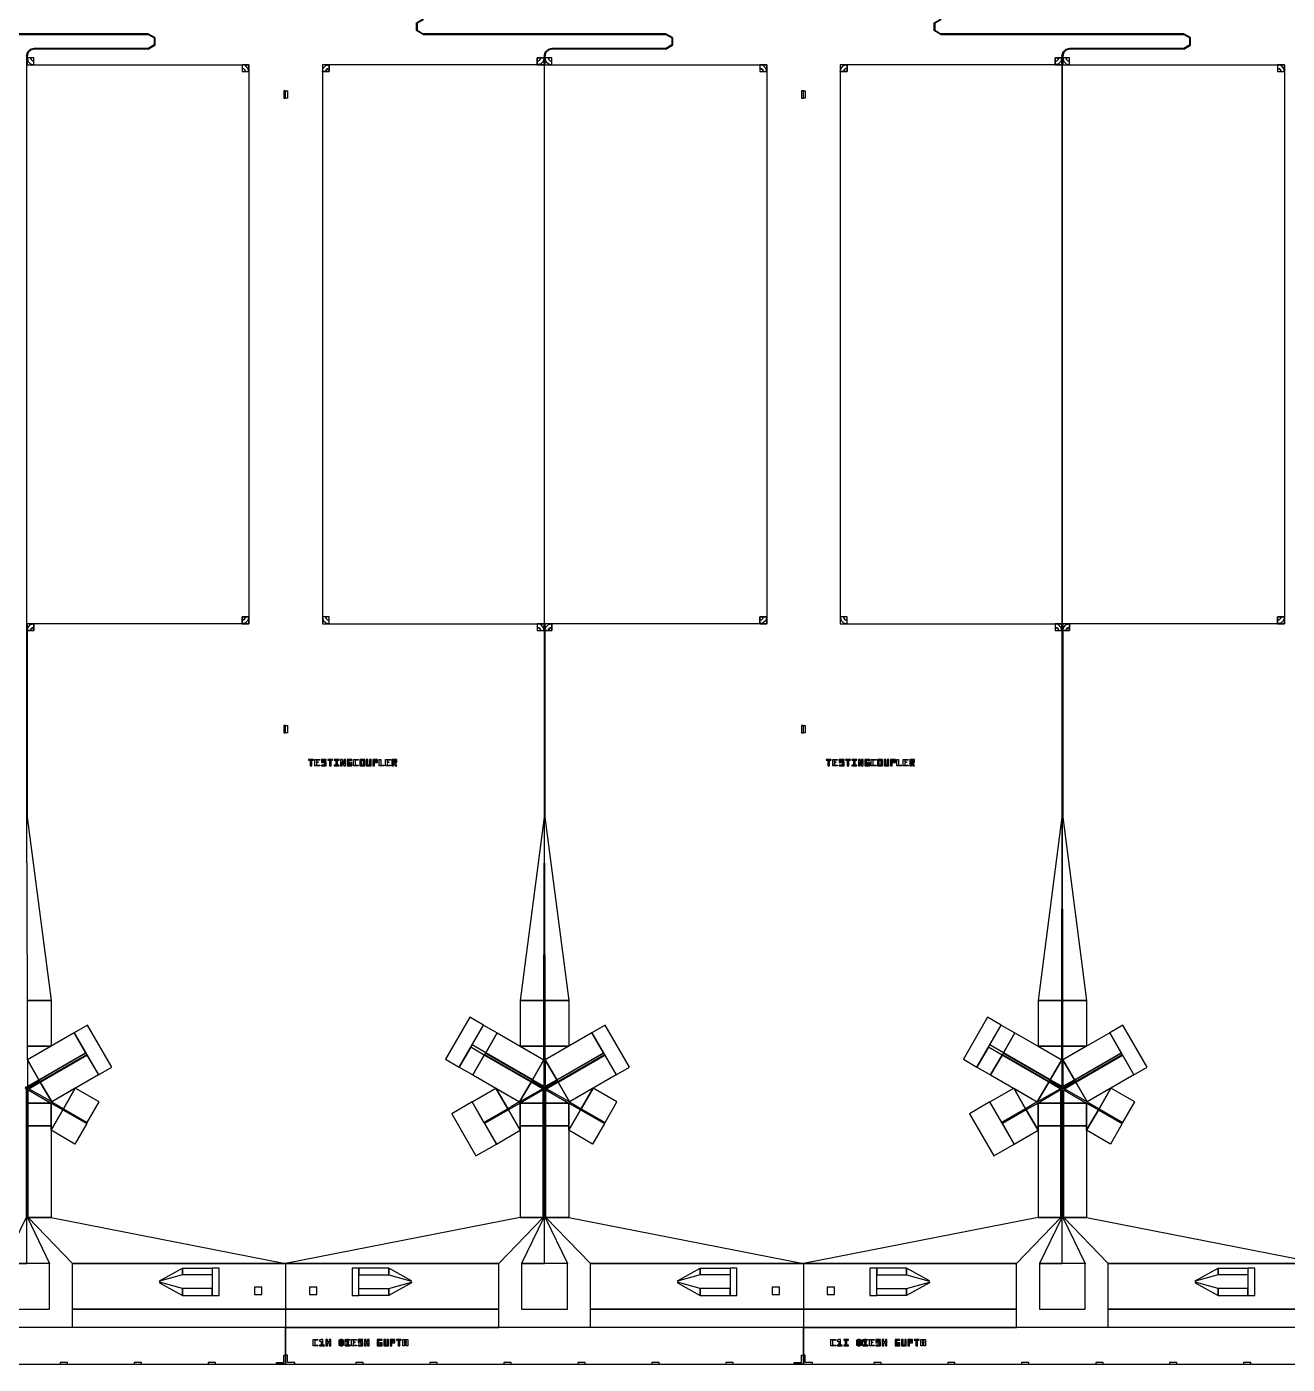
# Model space of a CAD drawing. Extents: x -50899 to 50899, y -48295 to 50898.
# Drawn here: x 0 to 13754, y -24250 to -9654 of the extents above; entities that cross this region are included whole.
import ezdxf

# ---------------------------------------------------------------- set-up
doc = ezdxf.new("R2010")
doc.units = 0

# ---------------------------------------------------------------- blocks, each defined once
blk = doc.blocks.new('C1G')
for points in [[(4050, 14417), (1400, 14417), (1400, 14420), (4050, 14420), (4050, 14417)], [(4050, 14414), (1400, 14414), (1400, 14411), (4050, 14411), (4050, 14414)], [(4050, 14251), (4123, 14293), (4123, 14378), (4050, 14420), (4050, 14417), (4121, 14376), (4121, 14295), (4050, 14254), (4050, 14251)], [(4050, 14257), (4118, 14296), (4118, 14375), (4050, 14414), (4050, 14411), (4115, 14373), (4115, 14298), (4050, 14260), (4050, 14257)], [(2721, 14176), (2732, 14218), (2763, 14249), (2805, 14260), (2805, 14257), (2764, 14246), (2734, 14216), (2724, 14176), (2721, 14176)], [(2726, 14176), (2737, 14215), (2766, 14244), (2805, 14254), (2805, 14251), (2767, 14241), (2740, 14213), (2730, 14176), (2726, 14176)], [(2726, 14081), (2726, 14176), (2730, 14176), (2730, 14081), (2726, 14081)], [(2805, 14257), (4050, 14257), (4050, 14260), (2805, 14260), (2805, 14257)], [(2805, 14254), (4050, 14254), (4050, 14251), (2805, 14251), (2805, 14254)], [(2726, 7981), (2726, 14081), (5149, 14081), (5149, 7981), (2726, 7981)], [(2804, 14081), (2804, 14156), (2730, 14156), (2730, 14081), (2804, 14081)], [(2730, 14156), (2740, 14118), (2767, 14091), (2804, 14081), (2804, 14118), (2786, 14123), (2772, 14137), (2767, 14156), (2730, 14156)], [(2767, 14156), (2772, 14137), (2786, 14123), (2804, 14118), (2804, 14156), (2804, 14156), (2804, 14156), (2804, 14156), (2767, 14156)], [(5074, 14081), (5074, 14006), (5149, 14006), (5149, 14081), (5074, 14081)], [(5149, 14006), (5139, 14043), (5112, 14071), (5074, 14081), (5074, 14043), (5093, 14038), (5106, 14024), (5112, 14006), (5149, 14006)], [(5112, 14006), (5106, 14024), (5093, 14038), (5074, 14043), (5074, 14006), (5074, 14006), (5074, 14006), (5074, 14006), (5112, 14006)], [(5550, 13717), (5550, 13797), (5530, 13797), (5530, 13717), (5550, 13717)], [(5149, 7981), (5149, 8056), (5074, 8056), (5074, 7981), (5149, 7981)], [(5149, 8056), (5139, 8018), (5112, 7991), (5074, 7981), (5074, 8018), (5093, 8023), (5106, 8037), (5112, 8056), (5149, 8056)], [(5112, 8056), (5106, 8037), (5093, 8023), (5074, 8018), (5074, 8056), (5074, 8056), (5074, 8056), (5074, 8056), (5112, 8056)], [(2726, 5871), (2726, 7981), (2730, 7981), (2730, 5871), (2726, 5871)], [(2730, 7981), (2730, 7906), (2804, 7906), (2804, 7981), (2730, 7981)], [(2730, 7906), (2740, 7943), (2767, 7971), (2804, 7981), (2804, 7943), (2786, 7938), (2772, 7924), (2767, 7906), (2730, 7906)], [(2767, 7906), (2772, 7924), (2786, 7938), (2804, 7943), (2804, 7906), (2804, 7906), (2804, 7906), (2804, 7906), (2767, 7906)], [(5550, 6789), (5550, 6869), (5530, 6869), (5530, 6789), (5550, 6789)], [(5818, 6430), (5835, 6430), (5835, 6491), (5852, 6491), (5852, 6500), (5800, 6500), (5800, 6491), (5818, 6491), (5818, 6430), (5818, 6430)], [(5870, 6430), (5870, 6500), (5922, 6500), (5922, 6491), (5888, 6491), (5888, 6474), (5905, 6474), (5905, 6465), (5888, 6465), (5888, 6439), (5922, 6439), (5922, 6430), (5870, 6430), (5870, 6430)], [(5940, 6430), (5992, 6430), (5992, 6474), (5958, 6474), (5958, 6491), (5992, 6491), (5992, 6500), (5940, 6500), (5940, 6465), (5975, 6465), (5975, 6439), (5940, 6439), (5940, 6430), (5940, 6430)], [(6028, 6430), (6045, 6430), (6045, 6491), (6062, 6491), (6062, 6500), (6010, 6500), (6010, 6491), (6028, 6491), (6028, 6430), (6028, 6430)], [(6080, 6430), (6132, 6430), (6132, 6439), (6115, 6439), (6115, 6491), (6132, 6491), (6132, 6500), (6080, 6500), (6080, 6491), (6098, 6491), (6098, 6439), (6080, 6439), (6080, 6430), (6080, 6430)], [(6150, 6430), (6168, 6430), (6168, 6474), (6185, 6430), (6202, 6430), (6202, 6500), (6185, 6500), (6185, 6448), (6168, 6500), (6150, 6500), (6150, 6430), (6150, 6430)], [(6220, 6430), (6272, 6430), (6272, 6465), (6246, 6465), (6246, 6456), (6255, 6456), (6255, 6439), (6238, 6439), (6238, 6491), (6272, 6491), (6272, 6500), (6220, 6500), (6220, 6430), (6220, 6430)], [(6290, 6430), (6290, 6500), (6342, 6500), (6342, 6491), (6308, 6491), (6308, 6439), (6342, 6439), (6342, 6430), (6290, 6430), (6290, 6430)], [(6360, 6430), (6378, 6430), (6378, 6500), (6360, 6500), (6360, 6430)], [(6378, 6430), (6412, 6430), (6412, 6500), (6378, 6500), (6378, 6491), (6395, 6491), (6395, 6439), (6378, 6439), (6378, 6430)], [(6430, 6430), (6482, 6430), (6482, 6500), (6465, 6500), (6465, 6439), (6448, 6439), (6448, 6500), (6430, 6500), (6430, 6430), (6430, 6430)], [(6500, 6430), (6518, 6430), (6518, 6500), (6500, 6500), (6500, 6430)], [(6518, 6465), (6552, 6465), (6552, 6500), (6518, 6500), (6518, 6491), (6535, 6491), (6535, 6474), (6518, 6474), (6518, 6465)], [(6570, 6430), (6570, 6500), (6588, 6500), (6588, 6439), (6622, 6439), (6622, 6430), (6570, 6430), (6570, 6430)], [(6640, 6430), (6640, 6500), (6692, 6500), (6692, 6491), (6658, 6491), (6658, 6474), (6675, 6474), (6675, 6465), (6658, 6465), (6658, 6439), (6692, 6439), (6692, 6430), (6640, 6430), (6640, 6430)], [(6710, 6430), (6728, 6430), (6728, 6500), (6710, 6500), (6710, 6430)], [(6728, 6465), (6745, 6430), (6762, 6430), (6745, 6465), (6762, 6465), (6762, 6500), (6728, 6500), (6728, 6491), (6745, 6491), (6745, 6474), (6728, 6474), (6728, 6465)], [(2732, 3871), (2726, 5871), (2730, 5871), (2990, 3871), (2732, 3871)], [(2732, 3371), (2732, 3871), (2990, 3871), (2990, 3371), (2732, 3371)], [(2858, 3005), (3367, 3300), (3242, 3516), (2732, 3222), (2858, 3005)], [(3507, 3057), (3652, 3141), (3387, 3600), (3242, 3516), (3507, 3057)], [(2732, 3222), (2732, 3371), (2990, 3371), (2732, 3222), (2732, 3222)], [(2732, 2933), (2858, 3005), (2732, 3222), (2732, 2933), (2732, 2933)], [(2869, 2986), (3379, 3280), (3371, 3293), (2861, 2999), (2869, 2986)], [(2872, 2979), (3382, 3274), (3507, 3057), (2998, 2763), (2872, 2979)], [(2725, 2920), (2714, 2927), (2706, 2914), (2718, 2907), (2725, 2920)], [(2725, 2907), (2725, 2920), (2725, 2920), (2718, 2907), (2725, 2907)], [(2732, 2907), (2744, 2914), (2736, 2927), (2725, 2920), (2732, 2907)], [(2725, 2907), (2725, 2920), (2725, 2920), (2732, 2907), (2725, 2907)], [(2740, 2920), (2865, 2992), (2861, 2999), (2736, 2927), (2740, 2920)], [(2740, 2920), (2865, 2992), (2869, 2986), (2744, 2914), (2740, 2920)], [(2748, 2907), (2872, 2979), (2998, 2763), (2748, 2907), (2748, 2907)], [(2732, 2894), (2732, 2907), (2718, 2907), (2718, 2894), (2732, 2894)], [(2725, 2750), (2725, 2894), (2718, 2894), (2718, 2750), (2725, 2750)], [(2725, 2750), (2725, 2894), (2732, 2894), (2732, 2750), (2725, 2750)], [(2740, 2750), (2740, 2894), (2740, 2894), (2990, 2750), (2740, 2750)], [(2998, 2763), (3126, 2689), (3255, 2912), (2998, 2763), (2998, 2763)], [(3126, 2689), (3386, 2539), (3515, 2762), (3255, 2912), (3126, 2689)], [(2732, 2500), (2732, 2750), (2718, 2750), (2718, 2500), (2732, 2500)], [(2740, 2500), (2740, 2750), (2990, 2750), (2990, 2500), (2740, 2500)], [(2990, 2750), (3119, 2676), (2990, 2453), (2990, 2750), (2990, 2750)], [(3119, 2676), (3379, 2526), (3250, 2303), (2990, 2453), (3119, 2676)], [(2732, 1500), (2732, 2500), (2718, 2500), (2718, 1500), (2732, 1500)], [(2740, 1500), (2740, 2500), (2990, 2500), (2990, 1500), (2740, 1500)], [(2725, 1000), (2725, 1500), (2718, 1500), (2475, 1000), (2725, 1000)], [(2725, 1000), (2725, 1500), (2732, 1500), (2975, 1000), (2725, 1000)], [(3225, 1000), (2740, 1500), (2990, 1500), (5550, 1000), (3225, 1000)], [(2975, 500), (2975, 1000), (2475, 1000), (2475, 500), (2975, 500)], [(3225, 500), (3225, 1000), (5550, 1000), (5550, 500), (3225, 500)], [(4425, 875), (4175, 805), (4175, 810), (4425, 950), (4425, 875)], [(4425, 875), (4175, 805), (4175, 810), (4425, 950), (4425, 875)], [(4750, 875), (4425, 875), (4425, 950), (4750, 950), (4750, 875)], [(4750, 875), (4425, 875), (4425, 950), (4750, 950), (4750, 875)], [(4825, 950), (4750, 950), (4750, 650), (4825, 650), (4825, 950)], [(4825, 950), (4750, 950), (4750, 650), (4825, 650), (4825, 950)], [(4425, 725), (4175, 795), (4175, 790), (4425, 650), (4425, 725)], [(4425, 725), (4175, 795), (4175, 790), (4425, 650), (4425, 725)], [(5210, 740), (5210, 660), (5290, 660), (5290, 740), (5210, 740)], [(4750, 725), (4425, 725), (4425, 650), (4750, 650), (4750, 725)], [(4750, 725), (4425, 725), (4425, 650), (4750, 650), (4750, 725)], [(3225, 300), (3225, 500), (5550, 500), (5550, 300), (3225, 300)], [(5550, -100), (5550, 300), (-100, 300), (-100, -100), (5550, -100)], [(6200, 100), (6200, 170), (6252, 170), (6252, 161), (6218, 161), (6218, 144), (6235, 144), (6235, 135), (6218, 135), (6218, 109), (6252, 109), (6252, 100), (6200, 100), (6200, 100)], [(6270, 100), (6270, 170), (6322, 170), (6322, 161), (6288, 161), (6288, 144), (6305, 144), (6305, 135), (6288, 135), (6288, 109), (6322, 109), (6322, 100), (6270, 100), (6270, 100)], [(6340, 100), (6392, 100), (6392, 144), (6358, 144), (6358, 161), (6392, 161), (6392, 170), (6340, 170), (6340, 135), (6375, 135), (6375, 109), (6340, 109), (6340, 100), (6340, 100)], [(6410, 100), (6428, 100), (6428, 135), (6445, 135), (6445, 100), (6462, 100), (6462, 170), (6445, 170), (6445, 144), (6428, 144), (6428, 170), (6410, 170), (6410, 100), (6410, 100)], [(6550, 100), (6602, 100), (6602, 135), (6576, 135), (6576, 126), (6585, 126), (6585, 109), (6568, 109), (6568, 161), (6602, 161), (6602, 170), (6550, 170), (6550, 100), (6550, 100)], [(6620, 100), (6672, 100), (6672, 170), (6655, 170), (6655, 109), (6638, 109), (6638, 170), (6620, 170), (6620, 100), (6620, 100)], [(6690, 100), (6708, 100), (6708, 170), (6690, 170), (6690, 100)], [(6708, 135), (6742, 135), (6742, 170), (6708, 170), (6708, 161), (6725, 161), (6725, 144), (6708, 144), (6708, 135)], [(6778, 100), (6795, 100), (6795, 161), (6812, 161), (6812, 170), (6760, 170), (6760, 161), (6778, 161), (6778, 100), (6778, 100)], [(6830, 100), (6830, 170), (6882, 170), (6882, 100), (6865, 100), (6865, 161), (6848, 161), (6848, 100), (6830, 100)], [(5550, -100), (5450, -100), (5450, -80), (5530, -80), (5530, 0), (5550, 0), (5550, -100)], [(6848, 135), (6848, 144), (6865, 144), (6865, 135), (6848, 135)], [(3089, -100), (3169, -100), (3169, -80), (3089, -80), (3089, -100)], [(3896, -100), (3976, -100), (3976, -80), (3896, -80), (3896, -100)], [(4703, -100), (4783, -100), (4783, -80), (4703, -80), (4703, -100)]]:
    blk.add_lwpolyline(points)
blk = doc.blocks.new('C1H')
for points in [[(1400, 14411), (1327, 14453), (1327, 14538), (1400, 14580), (1400, 14577), (1329, 14536), (1329, 14455), (1400, 14414), (1400, 14411)], [(1400, 14417), (1332, 14456), (1332, 14535), (1400, 14574), (1400, 14571), (1335, 14533), (1335, 14458), (1400, 14420), (1400, 14417)], [(4050, 14417), (1400, 14417), (1400, 14420), (4050, 14420), (4050, 14417)], [(4050, 14414), (1400, 14414), (1400, 14411), (4050, 14411), (4050, 14414)], [(4050, 14251), (4123, 14293), (4123, 14378), (4050, 14420), (4050, 14417), (4121, 14376), (4121, 14295), (4050, 14254), (4050, 14251)], [(4050, 14257), (4118, 14296), (4118, 14375), (4050, 14414), (4050, 14411), (4115, 14373), (4115, 14298), (4050, 14260), (4050, 14257)], [(2720, 14176), (2732, 14218), (2763, 14249), (2805, 14260), (2805, 14257), (2764, 14246), (2734, 14216), (2724, 14176), (2720, 14176)], [(2724, 14081), (2724, 14176), (2720, 14176), (2720, 14081), (2724, 14081)], [(2726, 14176), (2737, 14215), (2766, 14244), (2805, 14254), (2805, 14251), (2767, 14241), (2740, 14213), (2730, 14176), (2726, 14176)], [(2726, 14081), (2726, 14176), (2730, 14176), (2730, 14081), (2726, 14081)], [(2805, 14257), (4050, 14257), (4050, 14260), (2805, 14260), (2805, 14257)], [(2805, 14254), (4050, 14254), (4050, 14251), (2805, 14251), (2805, 14254)], [(2724, 7981), (2724, 14081), (301, 14081), (301, 7981), (2724, 7981)], [(301, 14081), (301, 14006), (376, 14006), (376, 14081), (301, 14081)], [(301, 14006), (311, 14043), (338, 14071), (376, 14081), (376, 14043), (357, 14038), (344, 14024), (338, 14006), (301, 14006)], [(338, 14006), (344, 14024), (357, 14038), (376, 14043), (376, 14006), (376, 14006), (376, 14006), (376, 14006), (338, 14006)], [(2720, 14081), (2720, 14156), (2646, 14156), (2646, 14081), (2720, 14081)], [(2720, 14156), (2710, 14118), (2683, 14091), (2646, 14081), (2646, 14118), (2664, 14123), (2678, 14137), (2683, 14156), (2720, 14156)], [(2683, 14156), (2678, 14137), (2664, 14123), (2646, 14118), (2646, 14156), (2646, 14156), (2646, 14156), (2646, 14156), (2683, 14156)], [(2726, 7981), (2726, 14081), (5149, 14081), (5149, 7981), (2726, 7981)], [(2804, 14081), (2804, 14156), (2730, 14156), (2730, 14081), (2804, 14081)], [(2730, 14156), (2740, 14118), (2767, 14091), (2804, 14081), (2804, 14118), (2786, 14123), (2772, 14137), (2767, 14156), (2730, 14156)], [(2767, 14156), (2772, 14137), (2786, 14123), (2804, 14118), (2804, 14156), (2804, 14156), (2804, 14156), (2804, 14156), (2767, 14156)], [(5074, 14081), (5074, 14006), (5149, 14006), (5149, 14081), (5074, 14081)], [(5149, 14006), (5139, 14043), (5112, 14071), (5074, 14081), (5074, 14043), (5093, 14038), (5106, 14024), (5112, 14006), (5149, 14006)], [(5112, 14006), (5106, 14024), (5093, 14038), (5074, 14043), (5074, 14006), (5074, 14006), (5074, 14006), (5074, 14006), (5112, 14006)], [(-100, 13717), (-100, 13797), (-80, 13797), (-80, 13717), (-100, 13717)], [(5550, 13717), (5550, 13797), (5530, 13797), (5530, 13717), (5550, 13717)], [(376, 7981), (376, 8056), (301, 8056), (301, 7981), (376, 7981)], [(301, 8056), (311, 8018), (338, 7991), (376, 7981), (376, 8018), (357, 8023), (344, 8037), (338, 8056), (301, 8056)], [(338, 8056), (344, 8037), (357, 8023), (376, 8018), (376, 8056), (376, 8056), (376, 8056), (376, 8056), (338, 8056)], [(5149, 7981), (5149, 8056), (5074, 8056), (5074, 7981), (5149, 7981)], [(5149, 8056), (5139, 8018), (5112, 7991), (5074, 7981), (5074, 8018), (5093, 8023), (5106, 8037), (5112, 8056), (5149, 8056)], [(5112, 8056), (5106, 8037), (5093, 8023), (5074, 8018), (5074, 8056), (5074, 8056), (5074, 8056), (5074, 8056), (5112, 8056)], [(2646, 7981), (2646, 7906), (2720, 7906), (2720, 7981), (2646, 7981)], [(2720, 7906), (2710, 7943), (2683, 7971), (2646, 7981), (2646, 7943), (2664, 7938), (2678, 7924), (2683, 7906), (2720, 7906)], [(2683, 7906), (2678, 7924), (2664, 7938), (2646, 7943), (2646, 7906), (2646, 7906), (2646, 7906), (2646, 7906), (2683, 7906)], [(2724, 5871), (2724, 7981), (2720, 7981), (2720, 5871), (2724, 5871)], [(2726, 5871), (2726, 7981), (2730, 7981), (2730, 5871), (2726, 5871)], [(2730, 7981), (2730, 7906), (2804, 7906), (2804, 7981), (2730, 7981)], [(2730, 7906), (2740, 7943), (2767, 7971), (2804, 7981), (2804, 7943), (2786, 7938), (2772, 7924), (2767, 7906), (2730, 7906)], [(2767, 7906), (2772, 7924), (2786, 7938), (2804, 7943), (2804, 7906), (2804, 7906), (2804, 7906), (2804, 7906), (2767, 7906)], [(-100, 6789), (-100, 6869), (-80, 6869), (-80, 6789), (-100, 6789)], [(5550, 6789), (5550, 6869), (5530, 6869), (5530, 6789), (5550, 6789)], [(5818, 6430), (5835, 6430), (5835, 6491), (5852, 6491), (5852, 6500), (5800, 6500), (5800, 6491), (5818, 6491), (5818, 6430), (5818, 6430)], [(5870, 6430), (5870, 6500), (5922, 6500), (5922, 6491), (5888, 6491), (5888, 6474), (5905, 6474), (5905, 6465), (5888, 6465), (5888, 6439), (5922, 6439), (5922, 6430), (5870, 6430), (5870, 6430)], [(5940, 6430), (5992, 6430), (5992, 6474), (5958, 6474), (5958, 6491), (5992, 6491), (5992, 6500), (5940, 6500), (5940, 6465), (5975, 6465), (5975, 6439), (5940, 6439), (5940, 6430), (5940, 6430)], [(6028, 6430), (6045, 6430), (6045, 6491), (6062, 6491), (6062, 6500), (6010, 6500), (6010, 6491), (6028, 6491), (6028, 6430), (6028, 6430)], [(6080, 6430), (6132, 6430), (6132, 6439), (6115, 6439), (6115, 6491), (6132, 6491), (6132, 6500), (6080, 6500), (6080, 6491), (6098, 6491), (6098, 6439), (6080, 6439), (6080, 6430), (6080, 6430)], [(6150, 6430), (6168, 6430), (6168, 6474), (6185, 6430), (6202, 6430), (6202, 6500), (6185, 6500), (6185, 6448), (6168, 6500), (6150, 6500), (6150, 6430), (6150, 6430)], [(6220, 6430), (6272, 6430), (6272, 6465), (6246, 6465), (6246, 6456), (6255, 6456), (6255, 6439), (6238, 6439), (6238, 6491), (6272, 6491), (6272, 6500), (6220, 6500), (6220, 6430), (6220, 6430)], [(6290, 6430), (6290, 6500), (6342, 6500), (6342, 6491), (6308, 6491), (6308, 6439), (6342, 6439), (6342, 6430), (6290, 6430), (6290, 6430)], [(6360, 6430), (6378, 6430), (6378, 6500), (6360, 6500), (6360, 6430)], [(6378, 6430), (6412, 6430), (6412, 6500), (6378, 6500), (6378, 6491), (6395, 6491), (6395, 6439), (6378, 6439), (6378, 6430)], [(6430, 6430), (6482, 6430), (6482, 6500), (6465, 6500), (6465, 6439), (6448, 6439), (6448, 6500), (6430, 6500), (6430, 6430), (6430, 6430)], [(6500, 6430), (6518, 6430), (6518, 6500), (6500, 6500), (6500, 6430)], [(6518, 6465), (6552, 6465), (6552, 6500), (6518, 6500), (6518, 6491), (6535, 6491), (6535, 6474), (6518, 6474), (6518, 6465)], [(6570, 6430), (6570, 6500), (6588, 6500), (6588, 6439), (6622, 6439), (6622, 6430), (6570, 6430), (6570, 6430)], [(6640, 6430), (6640, 6500), (6692, 6500), (6692, 6491), (6658, 6491), (6658, 6474), (6675, 6474), (6675, 6465), (6658, 6465), (6658, 6439), (6692, 6439), (6692, 6430), (6640, 6430), (6640, 6430)], [(6710, 6430), (6728, 6430), (6728, 6500), (6710, 6500), (6710, 6430)], [(6728, 6465), (6745, 6430), (6762, 6430), (6745, 6465), (6762, 6465), (6762, 6500), (6728, 6500), (6728, 6491), (6745, 6491), (6745, 6474), (6728, 6474), (6728, 6465)], [(2718, 3871), (2724, 5871), (2720, 5871), (2460, 3871), (2718, 3871)], [(2732, 3871), (2726, 5871), (2730, 5871), (2990, 3871), (2732, 3871)], [(2718, 3371), (2718, 3871), (2460, 3871), (2460, 3371), (2718, 3371)], [(2732, 3371), (2732, 3871), (2990, 3871), (2990, 3371), (2732, 3371)], [(2059, 3602), (1910, 3688), (1645, 3229), (1794, 3143), (2059, 3602)], [(2083, 3300), (1934, 3386), (2059, 3602), (2208, 3516), (2083, 3300)], [(2592, 3005), (2083, 3300), (2208, 3516), (2718, 3222), (2592, 3005)], [(2858, 3005), (3367, 3300), (3242, 3516), (2732, 3222), (2858, 3005)], [(3507, 3057), (3652, 3141), (3387, 3600), (3242, 3516), (3507, 3057)], [(2068, 3274), (1919, 3360), (1794, 3143), (1943, 3057), (2068, 3274)], [(2718, 3222), (2718, 3371), (2460, 3371), (2718, 3222), (2718, 3222)], [(2732, 3222), (2732, 3371), (2990, 3371), (2732, 3222), (2732, 3222)], [(2578, 2979), (2068, 3274), (1943, 3057), (2452, 2763), (2578, 2979)], [(2589, 2999), (2079, 3293), (2071, 3280), (2581, 2986), (2589, 2999)], [(2718, 2933), (2592, 3005), (2718, 3222), (2718, 2933), (2718, 2933)], [(2732, 2933), (2858, 3005), (2732, 3222), (2732, 2933), (2732, 2933)], [(2869, 2986), (3379, 3280), (3371, 3293), (2861, 2999), (2869, 2986)], [(2872, 2979), (3382, 3274), (3507, 3057), (2998, 2763), (2872, 2979)], [(2702, 2907), (2578, 2979), (2452, 2763), (2702, 2907), (2702, 2907)], [(2710, 2920), (2585, 2992), (2581, 2986), (2706, 2914), (2710, 2920)], [(2710, 2920), (2585, 2992), (2589, 2999), (2714, 2927), (2710, 2920)], [(2725, 2920), (2714, 2927), (2706, 2914), (2718, 2907), (2725, 2920)], [(2725, 2907), (2725, 2920), (2725, 2920), (2718, 2907), (2725, 2907)], [(2732, 2907), (2744, 2914), (2736, 2927), (2725, 2920), (2732, 2907)], [(2725, 2907), (2725, 2920), (2725, 2920), (2732, 2907), (2725, 2907)], [(2740, 2920), (2865, 2992), (2861, 2999), (2736, 2927), (2740, 2920)], [(2740, 2920), (2865, 2992), (2869, 2986), (2744, 2914), (2740, 2920)], [(2748, 2907), (2872, 2979), (2998, 2763), (2748, 2907), (2748, 2907)], [(2324, 2689), (2064, 2539), (1935, 2762), (2195, 2912), (2324, 2689)], [(2452, 2763), (2324, 2689), (2195, 2912), (2452, 2763), (2452, 2763)], [(2710, 2750), (2710, 2894), (2710, 2894), (2460, 2750), (2710, 2750)], [(2732, 2894), (2732, 2907), (2718, 2907), (2718, 2894), (2732, 2894)], [(2725, 2750), (2725, 2894), (2718, 2894), (2718, 2750), (2725, 2750)], [(2725, 2750), (2725, 2894), (2732, 2894), (2732, 2750), (2725, 2750)], [(2740, 2750), (2740, 2894), (2740, 2894), (2990, 2750), (2740, 2750)], [(2998, 2763), (3126, 2689), (3255, 2912), (2998, 2763), (2998, 2763)], [(3126, 2689), (3386, 2539), (3515, 2762), (3255, 2912), (3126, 2689)], [(1935, 2762), (1712, 2633), (1977, 2174), (2200, 2303), (1935, 2762)], [(2331, 2676), (2071, 2526), (2200, 2303), (2460, 2453), (2331, 2676)], [(2460, 2750), (2331, 2676), (2460, 2453), (2460, 2750), (2460, 2750)], [(2710, 2500), (2710, 2750), (2460, 2750), (2460, 2500), (2710, 2500)], [(2732, 2500), (2732, 2750), (2718, 2750), (2718, 2500), (2732, 2500)], [(2740, 2500), (2740, 2750), (2990, 2750), (2990, 2500), (2740, 2500)], [(2990, 2750), (3119, 2676), (2990, 2453), (2990, 2750), (2990, 2750)], [(3119, 2676), (3379, 2526), (3250, 2303), (2990, 2453), (3119, 2676)], [(2710, 1500), (2710, 2500), (2460, 2500), (2460, 1500), (2710, 1500)], [(2732, 1500), (2732, 2500), (2718, 2500), (2718, 1500), (2732, 1500)], [(2740, 1500), (2740, 2500), (2990, 2500), (2990, 1500), (2740, 1500)], [(2225, 1000), (2710, 1500), (2460, 1500), (-100, 1000), (2225, 1000)], [(2725, 1000), (2725, 1500), (2718, 1500), (2475, 1000), (2725, 1000)], [(2725, 1000), (2725, 1500), (2732, 1500), (2975, 1000), (2725, 1000)], [(3225, 1000), (2740, 1500), (2990, 1500), (5550, 1000), (3225, 1000)], [(2225, 500), (2225, 1000), (-100, 1000), (-100, 500), (2225, 500)], [(625, 650), (700, 650), (700, 950), (625, 950), (625, 650)], [(625, 650), (700, 650), (700, 950), (625, 950), (625, 650)], [(700, 875), (1025, 875), (1025, 950), (700, 950), (700, 875)], [(700, 875), (1025, 875), (1025, 950), (700, 950), (700, 875)], [(1025, 875), (1275, 805), (1275, 810), (1025, 950), (1025, 875)], [(1025, 875), (1275, 805), (1275, 810), (1025, 950), (1025, 875)], [(2975, 500), (2975, 1000), (2475, 1000), (2475, 500), (2975, 500)], [(3225, 500), (3225, 1000), (5550, 1000), (5550, 500), (3225, 500)], [(4425, 875), (4175, 805), (4175, 810), (4425, 950), (4425, 875)], [(4425, 875), (4175, 805), (4175, 810), (4425, 950), (4425, 875)], [(4750, 875), (4425, 875), (4425, 950), (4750, 950), (4750, 875)], [(4750, 875), (4425, 875), (4425, 950), (4750, 950), (4750, 875)], [(4825, 950), (4750, 950), (4750, 650), (4825, 650), (4825, 950)], [(4825, 950), (4750, 950), (4750, 650), (4825, 650), (4825, 950)], [(160, 740), (160, 660), (240, 660), (240, 740), (160, 740)], [(1025, 725), (1275, 795), (1275, 790), (1025, 650), (1025, 725)], [(1025, 725), (1275, 795), (1275, 790), (1025, 650), (1025, 725)], [(4425, 725), (4175, 795), (4175, 790), (4425, 650), (4425, 725)], [(4425, 725), (4175, 795), (4175, 790), (4425, 650), (4425, 725)], [(5210, 740), (5210, 660), (5290, 660), (5290, 740), (5210, 740)], [(700, 725), (1025, 725), (1025, 650), (700, 650), (700, 725)], [(700, 725), (1025, 725), (1025, 650), (700, 650), (700, 725)], [(4750, 725), (4425, 725), (4425, 650), (4750, 650), (4750, 725)], [(4750, 725), (4425, 725), (4425, 650), (4750, 650), (4750, 725)], [(2225, 300), (2225, 500), (-100, 500), (-100, 300), (2225, 300)], [(3225, 300), (3225, 500), (5550, 500), (5550, 300), (3225, 300)], [(5550, -100), (5550, 300), (-100, 300), (-100, -100), (5550, -100)], [(200, 100), (200, 170), (252, 170), (252, 161), (218, 161), (218, 109), (252, 109), (252, 100), (200, 100), (200, 100)], [(270, 100), (322, 100), (322, 109), (305, 109), (305, 170), (288, 170), (270, 161), (270, 152), (288, 152), (288, 109), (270, 109), (270, 100), (270, 100)], [(340, 100), (358, 100), (358, 135), (375, 135), (375, 100), (392, 100), (392, 170), (375, 170), (375, 144), (358, 144), (358, 170), (340, 170), (340, 100), (340, 100)], [(6200, 100), (6200, 170), (6252, 170), (6252, 161), (6218, 161), (6218, 144), (6235, 144), (6235, 135), (6218, 135), (6218, 109), (6252, 109), (6252, 100), (6200, 100), (6200, 100)], [(6270, 100), (6270, 170), (6322, 170), (6322, 161), (6288, 161), (6288, 144), (6305, 144), (6305, 135), (6288, 135), (6288, 109), (6322, 109), (6322, 100), (6270, 100), (6270, 100)], [(6340, 100), (6392, 100), (6392, 144), (6358, 144), (6358, 161), (6392, 161), (6392, 170), (6340, 170), (6340, 135), (6375, 135), (6375, 109), (6340, 109), (6340, 100), (6340, 100)], [(6410, 100), (6428, 100), (6428, 135), (6445, 135), (6445, 100), (6462, 100), (6462, 170), (6445, 170), (6445, 144), (6428, 144), (6428, 170), (6410, 170), (6410, 100), (6410, 100)], [(6550, 100), (6602, 100), (6602, 135), (6576, 135), (6576, 126), (6585, 126), (6585, 109), (6568, 109), (6568, 161), (6602, 161), (6602, 170), (6550, 170), (6550, 100), (6550, 100)], [(6620, 100), (6672, 100), (6672, 170), (6655, 170), (6655, 109), (6638, 109), (6638, 170), (6620, 170), (6620, 100), (6620, 100)], [(6690, 100), (6708, 100), (6708, 170), (6690, 170), (6690, 100)], [(6708, 135), (6742, 135), (6742, 170), (6708, 170), (6708, 161), (6725, 161), (6725, 144), (6708, 144), (6708, 135)], [(6778, 100), (6795, 100), (6795, 161), (6812, 161), (6812, 170), (6760, 170), (6760, 161), (6778, 161), (6778, 100), (6778, 100)], [(6830, 100), (6830, 170), (6882, 170), (6882, 100), (6865, 100), (6865, 161), (6848, 161), (6848, 100), (6830, 100)], [(-100, -100), (0, -100), (0, -80), (-80, -80), (-80, 0), (-100, 0), (-100, -100)], [(5550, -100), (5450, -100), (5450, -80), (5530, -80), (5530, 0), (5550, 0), (5550, -100)], [(6848, 135), (6848, 144), (6865, 144), (6865, 135), (6848, 135)], [(667, -100), (747, -100), (747, -80), (667, -80), (667, -100)], [(1474, -100), (1554, -100), (1554, -80), (1474, -80), (1474, -100)], [(2281, -100), (2361, -100), (2361, -80), (2281, -80), (2281, -100)], [(3089, -100), (3169, -100), (3169, -80), (3089, -80), (3089, -100)], [(3896, -100), (3976, -100), (3976, -80), (3896, -80), (3896, -100)], [(4703, -100), (4783, -100), (4783, -80), (4703, -80), (4703, -100)]]:
    blk.add_lwpolyline(points)
blk = doc.blocks.new('C1I')
for points in [[(1400, 14411), (1327, 14453), (1327, 14538), (1400, 14580), (1400, 14577), (1329, 14536), (1329, 14455), (1400, 14414), (1400, 14411)], [(1400, 14417), (1332, 14456), (1332, 14535), (1400, 14574), (1400, 14571), (1335, 14533), (1335, 14458), (1400, 14420), (1400, 14417)], [(4050, 14417), (1400, 14417), (1400, 14420), (4050, 14420), (4050, 14417)], [(4050, 14414), (1400, 14414), (1400, 14411), (4050, 14411), (4050, 14414)], [(4050, 14251), (4123, 14293), (4123, 14378), (4050, 14420), (4050, 14417), (4121, 14376), (4121, 14295), (4050, 14254), (4050, 14251)], [(4050, 14257), (4118, 14296), (4118, 14375), (4050, 14414), (4050, 14411), (4115, 14373), (4115, 14298), (4050, 14260), (4050, 14257)], [(2720, 14176), (2732, 14218), (2763, 14249), (2805, 14260), (2805, 14257), (2764, 14246), (2734, 14216), (2724, 14176), (2720, 14176)], [(2724, 14081), (2724, 14176), (2720, 14176), (2720, 14081), (2724, 14081)], [(2726, 14176), (2737, 14215), (2766, 14244), (2805, 14254), (2805, 14251), (2767, 14241), (2740, 14213), (2730, 14176), (2726, 14176)], [(2726, 14081), (2726, 14176), (2730, 14176), (2730, 14081), (2726, 14081)], [(2805, 14257), (4050, 14257), (4050, 14260), (2805, 14260), (2805, 14257)], [(2805, 14254), (4050, 14254), (4050, 14251), (2805, 14251), (2805, 14254)], [(2724, 7981), (2724, 14081), (301, 14081), (301, 7981), (2724, 7981)], [(301, 14081), (301, 14006), (376, 14006), (376, 14081), (301, 14081)], [(301, 14006), (311, 14043), (338, 14071), (376, 14081), (376, 14043), (357, 14038), (344, 14024), (338, 14006), (301, 14006)], [(338, 14006), (344, 14024), (357, 14038), (376, 14043), (376, 14006), (376, 14006), (376, 14006), (376, 14006), (338, 14006)], [(2720, 14081), (2720, 14156), (2646, 14156), (2646, 14081), (2720, 14081)], [(2720, 14156), (2710, 14118), (2683, 14091), (2646, 14081), (2646, 14118), (2664, 14123), (2678, 14137), (2683, 14156), (2720, 14156)], [(2683, 14156), (2678, 14137), (2664, 14123), (2646, 14118), (2646, 14156), (2646, 14156), (2646, 14156), (2646, 14156), (2683, 14156)], [(2726, 7981), (2726, 14081), (5149, 14081), (5149, 7981), (2726, 7981)], [(2804, 14081), (2804, 14156), (2730, 14156), (2730, 14081), (2804, 14081)], [(2730, 14156), (2740, 14118), (2767, 14091), (2804, 14081), (2804, 14118), (2786, 14123), (2772, 14137), (2767, 14156), (2730, 14156)], [(2767, 14156), (2772, 14137), (2786, 14123), (2804, 14118), (2804, 14156), (2804, 14156), (2804, 14156), (2804, 14156), (2767, 14156)], [(5074, 14081), (5074, 14006), (5149, 14006), (5149, 14081), (5074, 14081)], [(5149, 14006), (5139, 14043), (5112, 14071), (5074, 14081), (5074, 14043), (5093, 14038), (5106, 14024), (5112, 14006), (5149, 14006)], [(5112, 14006), (5106, 14024), (5093, 14038), (5074, 14043), (5074, 14006), (5074, 14006), (5074, 14006), (5074, 14006), (5112, 14006)], [(-100, 13717), (-100, 13797), (-80, 13797), (-80, 13717), (-100, 13717)], [(376, 7981), (376, 8056), (301, 8056), (301, 7981), (376, 7981)], [(301, 8056), (311, 8018), (338, 7991), (376, 7981), (376, 8018), (357, 8023), (344, 8037), (338, 8056), (301, 8056)], [(338, 8056), (344, 8037), (357, 8023), (376, 8018), (376, 8056), (376, 8056), (376, 8056), (376, 8056), (338, 8056)], [(5149, 7981), (5149, 8056), (5074, 8056), (5074, 7981), (5149, 7981)], [(5149, 8056), (5139, 8018), (5112, 7991), (5074, 7981), (5074, 8018), (5093, 8023), (5106, 8037), (5112, 8056), (5149, 8056)], [(5112, 8056), (5106, 8037), (5093, 8023), (5074, 8018), (5074, 8056), (5074, 8056), (5074, 8056), (5074, 8056), (5112, 8056)], [(2646, 7981), (2646, 7906), (2720, 7906), (2720, 7981), (2646, 7981)], [(2720, 7906), (2710, 7943), (2683, 7971), (2646, 7981), (2646, 7943), (2664, 7938), (2678, 7924), (2683, 7906), (2720, 7906)], [(2683, 7906), (2678, 7924), (2664, 7938), (2646, 7943), (2646, 7906), (2646, 7906), (2646, 7906), (2646, 7906), (2683, 7906)], [(2724, 5871), (2724, 7981), (2720, 7981), (2720, 5871), (2724, 5871)], [(2726, 5871), (2726, 7981), (2730, 7981), (2730, 5871), (2726, 5871)], [(2730, 7981), (2730, 7906), (2804, 7906), (2804, 7981), (2730, 7981)], [(2730, 7906), (2740, 7943), (2767, 7971), (2804, 7981), (2804, 7943), (2786, 7938), (2772, 7924), (2767, 7906), (2730, 7906)], [(2767, 7906), (2772, 7924), (2786, 7938), (2804, 7943), (2804, 7906), (2804, 7906), (2804, 7906), (2804, 7906), (2767, 7906)], [(-100, 6789), (-100, 6869), (-80, 6869), (-80, 6789), (-100, 6789)], [(2718, 3871), (2724, 5871), (2720, 5871), (2460, 3871), (2718, 3871)], [(2732, 3871), (2726, 5871), (2730, 5871), (2990, 3871), (2732, 3871)], [(2718, 3371), (2718, 3871), (2460, 3871), (2460, 3371), (2718, 3371)], [(2732, 3371), (2732, 3871), (2990, 3871), (2990, 3371), (2732, 3371)], [(2059, 3602), (1910, 3688), (1645, 3229), (1794, 3143), (2059, 3602)], [(2083, 3300), (1934, 3386), (2059, 3602), (2208, 3516), (2083, 3300)], [(2592, 3005), (2083, 3300), (2208, 3516), (2718, 3222), (2592, 3005)], [(2858, 3005), (3367, 3300), (3242, 3516), (2732, 3222), (2858, 3005)], [(3507, 3057), (3652, 3141), (3387, 3600), (3242, 3516), (3507, 3057)], [(2068, 3274), (1919, 3360), (1794, 3143), (1943, 3057), (2068, 3274)], [(2718, 3222), (2718, 3371), (2460, 3371), (2718, 3222), (2718, 3222)], [(2732, 3222), (2732, 3371), (2990, 3371), (2732, 3222), (2732, 3222)], [(2578, 2979), (2068, 3274), (1943, 3057), (2452, 2763), (2578, 2979)], [(2589, 2999), (2079, 3293), (2071, 3280), (2581, 2986), (2589, 2999)], [(2718, 2933), (2592, 3005), (2718, 3222), (2718, 2933), (2718, 2933)], [(2732, 2933), (2858, 3005), (2732, 3222), (2732, 2933), (2732, 2933)], [(2869, 2986), (3379, 3280), (3371, 3293), (2861, 2999), (2869, 2986)], [(2872, 2979), (3382, 3274), (3507, 3057), (2998, 2763), (2872, 2979)], [(2702, 2907), (2578, 2979), (2452, 2763), (2702, 2907), (2702, 2907)], [(2710, 2920), (2585, 2992), (2581, 2986), (2706, 2914), (2710, 2920)], [(2710, 2920), (2585, 2992), (2589, 2999), (2714, 2927), (2710, 2920)], [(2725, 2920), (2714, 2927), (2706, 2914), (2718, 2907), (2725, 2920)], [(2725, 2907), (2725, 2920), (2725, 2920), (2718, 2907), (2725, 2907)], [(2732, 2907), (2744, 2914), (2736, 2927), (2725, 2920), (2732, 2907)], [(2725, 2907), (2725, 2920), (2725, 2920), (2732, 2907), (2725, 2907)], [(2740, 2920), (2865, 2992), (2861, 2999), (2736, 2927), (2740, 2920)], [(2740, 2920), (2865, 2992), (2869, 2986), (2744, 2914), (2740, 2920)], [(2748, 2907), (2872, 2979), (2998, 2763), (2748, 2907), (2748, 2907)], [(2324, 2689), (2064, 2539), (1935, 2762), (2195, 2912), (2324, 2689)], [(2452, 2763), (2324, 2689), (2195, 2912), (2452, 2763), (2452, 2763)], [(2710, 2750), (2710, 2894), (2710, 2894), (2460, 2750), (2710, 2750)], [(2732, 2894), (2732, 2907), (2718, 2907), (2718, 2894), (2732, 2894)], [(2725, 2750), (2725, 2894), (2718, 2894), (2718, 2750), (2725, 2750)], [(2725, 2750), (2725, 2894), (2732, 2894), (2732, 2750), (2725, 2750)], [(2740, 2750), (2740, 2894), (2740, 2894), (2990, 2750), (2740, 2750)], [(2998, 2763), (3126, 2689), (3255, 2912), (2998, 2763), (2998, 2763)], [(3126, 2689), (3386, 2539), (3515, 2762), (3255, 2912), (3126, 2689)], [(1935, 2762), (1712, 2633), (1977, 2174), (2200, 2303), (1935, 2762)], [(2331, 2676), (2071, 2526), (2200, 2303), (2460, 2453), (2331, 2676)], [(2460, 2750), (2331, 2676), (2460, 2453), (2460, 2750), (2460, 2750)], [(2710, 2500), (2710, 2750), (2460, 2750), (2460, 2500), (2710, 2500)], [(2732, 2500), (2732, 2750), (2718, 2750), (2718, 2500), (2732, 2500)], [(2740, 2500), (2740, 2750), (2990, 2750), (2990, 2500), (2740, 2500)], [(2990, 2750), (3119, 2676), (2990, 2453), (2990, 2750), (2990, 2750)], [(3119, 2676), (3379, 2526), (3250, 2303), (2990, 2453), (3119, 2676)], [(2710, 1500), (2710, 2500), (2460, 2500), (2460, 1500), (2710, 1500)], [(2732, 1500), (2732, 2500), (2718, 2500), (2718, 1500), (2732, 1500)], [(2740, 1500), (2740, 2500), (2990, 2500), (2990, 1500), (2740, 1500)], [(2225, 1000), (2710, 1500), (2460, 1500), (-100, 1000), (2225, 1000)], [(2725, 1000), (2725, 1500), (2718, 1500), (2475, 1000), (2725, 1000)], [(2725, 1000), (2725, 1500), (2732, 1500), (2975, 1000), (2725, 1000)], [(3225, 1000), (2740, 1500), (2990, 1500), (5550, 1000), (3225, 1000)], [(2225, 500), (2225, 1000), (-100, 1000), (-100, 500), (2225, 500)], [(625, 650), (700, 650), (700, 950), (625, 950), (625, 650)], [(625, 650), (700, 650), (700, 950), (625, 950), (625, 650)], [(700, 875), (1025, 875), (1025, 950), (700, 950), (700, 875)], [(700, 875), (1025, 875), (1025, 950), (700, 950), (700, 875)], [(1025, 875), (1275, 805), (1275, 810), (1025, 950), (1025, 875)], [(1025, 875), (1275, 805), (1275, 810), (1025, 950), (1025, 875)], [(2975, 500), (2975, 1000), (2475, 1000), (2475, 500), (2975, 500)], [(3225, 500), (3225, 1000), (5550, 1000), (5550, 500), (3225, 500)], [(4425, 875), (4175, 805), (4175, 810), (4425, 950), (4425, 875)], [(4425, 875), (4175, 805), (4175, 810), (4425, 950), (4425, 875)], [(4750, 875), (4425, 875), (4425, 950), (4750, 950), (4750, 875)], [(4750, 875), (4425, 875), (4425, 950), (4750, 950), (4750, 875)], [(4825, 950), (4750, 950), (4750, 650), (4825, 650), (4825, 950)], [(4825, 950), (4750, 950), (4750, 650), (4825, 650), (4825, 950)], [(160, 740), (160, 660), (240, 660), (240, 740), (160, 740)], [(1025, 725), (1275, 795), (1275, 790), (1025, 650), (1025, 725)], [(1025, 725), (1275, 795), (1275, 790), (1025, 650), (1025, 725)], [(4425, 725), (4175, 795), (4175, 790), (4425, 650), (4425, 725)], [(4425, 725), (4175, 795), (4175, 790), (4425, 650), (4425, 725)], [(700, 725), (1025, 725), (1025, 650), (700, 650), (700, 725)], [(700, 725), (1025, 725), (1025, 650), (700, 650), (700, 725)], [(4750, 725), (4425, 725), (4425, 650), (4750, 650), (4750, 725)], [(4750, 725), (4425, 725), (4425, 650), (4750, 650), (4750, 725)], [(2225, 300), (2225, 500), (-100, 500), (-100, 300), (2225, 300)], [(3225, 300), (3225, 500), (5550, 500), (5550, 300), (3225, 300)], [(5550, -100), (5550, 300), (-100, 300), (-100, -100), (5550, -100)], [(200, 100), (200, 170), (252, 170), (252, 161), (218, 161), (218, 109), (252, 109), (252, 100), (200, 100), (200, 100)], [(270, 100), (322, 100), (322, 109), (305, 109), (305, 170), (288, 170), (270, 161), (270, 152), (288, 152), (288, 109), (270, 109), (270, 100), (270, 100)], [(340, 100), (392, 100), (392, 109), (375, 109), (375, 161), (392, 161), (392, 170), (340, 170), (340, 161), (358, 161), (358, 109), (340, 109), (340, 100), (340, 100)], [(-100, -100), (0, -100), (0, -80), (-80, -80), (-80, 0), (-100, 0), (-100, -100)], [(667, -100), (747, -100), (747, -80), (667, -80), (667, -100)], [(1474, -100), (1554, -100), (1554, -80), (1474, -80), (1474, -100)], [(2281, -100), (2361, -100), (2361, -80), (2281, -80), (2281, -100)], [(3089, -100), (3169, -100), (3169, -80), (3089, -80), (3089, -100)], [(3896, -100), (3976, -100), (3976, -80), (3896, -80), (3896, -100)], [(4703, -100), (4783, -100), (4783, -80), (4703, -80), (4703, -100)]]:
    blk.add_lwpolyline(points)

msp = doc.modelspace()

# ---------------------------------------------------------------- linework, layer by layer
for points in [[(3092, -17720), (3110, -17720), (3110, -17659), (3128, -17659), (3128, -17650), (3075, -17650), (3075, -17659), (3092, -17659), (3092, -17720), (3092, -17720)], [(3145, -17720), (3145, -17650), (3198, -17650), (3198, -17659), (3162, -17659), (3162, -17676), (3180, -17676), (3180, -17685), (3162, -17685), (3162, -17711), (3198, -17711), (3198, -17720), (3145, -17720), (3145, -17720)], [(3215, -17720), (3268, -17720), (3268, -17676), (3232, -17676), (3232, -17659), (3268, -17659), (3268, -17650), (3215, -17650), (3215, -17685), (3250, -17685), (3250, -17711), (3215, -17711), (3215, -17720), (3215, -17720)], [(3302, -17720), (3320, -17720), (3320, -17659), (3338, -17659), (3338, -17650), (3285, -17650), (3285, -17659), (3302, -17659), (3302, -17720), (3302, -17720)], [(3355, -17720), (3408, -17720), (3408, -17711), (3390, -17711), (3390, -17659), (3408, -17659), (3408, -17650), (3355, -17650), (3355, -17659), (3372, -17659), (3372, -17711), (3355, -17711), (3355, -17720), (3355, -17720)], [(3425, -17720), (3442, -17720), (3442, -17676), (3460, -17720), (3478, -17720), (3478, -17650), (3460, -17650), (3460, -17702), (3442, -17650), (3425, -17650), (3425, -17720), (3425, -17720)], [(3495, -17720), (3548, -17720), (3548, -17685), (3521, -17685), (3521, -17694), (3530, -17694), (3530, -17711), (3512, -17711), (3512, -17659), (3548, -17659), (3548, -17650), (3495, -17650), (3495, -17720), (3495, -17720)], [(3565, -17720), (3565, -17650), (3618, -17650), (3618, -17659), (3582, -17659), (3582, -17711), (3618, -17711), (3618, -17720), (3565, -17720), (3565, -17720)], [(3635, -17720), (3652, -17720), (3652, -17650), (3635, -17650), (3635, -17720)], [(3652, -17720), (3688, -17720), (3688, -17650), (3652, -17650), (3652, -17659), (3670, -17659), (3670, -17711), (3652, -17711), (3652, -17720)], [(3705, -17720), (3758, -17720), (3758, -17650), (3740, -17650), (3740, -17711), (3722, -17711), (3722, -17650), (3705, -17650), (3705, -17720), (3705, -17720)], [(3775, -17720), (3792, -17720), (3792, -17650), (3775, -17650), (3775, -17720)], [(3792, -17685), (3828, -17685), (3828, -17650), (3792, -17650), (3792, -17659), (3810, -17659), (3810, -17676), (3792, -17676), (3792, -17685)], [(3845, -17720), (3845, -17650), (3862, -17650), (3862, -17711), (3898, -17711), (3898, -17720), (3845, -17720), (3845, -17720)], [(3915, -17720), (3915, -17650), (3968, -17650), (3968, -17659), (3932, -17659), (3932, -17676), (3950, -17676), (3950, -17685), (3932, -17685), (3932, -17711), (3968, -17711), (3968, -17720), (3915, -17720), (3915, -17720)], [(3985, -17720), (4002, -17720), (4002, -17650), (3985, -17650), (3985, -17720)], [(4002, -17685), (4020, -17720), (4038, -17720), (4020, -17685), (4038, -17685), (4038, -17650), (4002, -17650), (4002, -17659), (4020, -17659), (4020, -17676), (4002, -17676), (4002, -17685)], [(8742, -17720), (8760, -17720), (8760, -17659), (8778, -17659), (8778, -17650), (8725, -17650), (8725, -17659), (8742, -17659), (8742, -17720), (8742, -17720)], [(8795, -17720), (8795, -17650), (8848, -17650), (8848, -17659), (8812, -17659), (8812, -17676), (8830, -17676), (8830, -17685), (8812, -17685), (8812, -17711), (8848, -17711), (8848, -17720), (8795, -17720), (8795, -17720)], [(8865, -17720), (8918, -17720), (8918, -17676), (8882, -17676), (8882, -17659), (8918, -17659), (8918, -17650), (8865, -17650), (8865, -17685), (8900, -17685), (8900, -17711), (8865, -17711), (8865, -17720), (8865, -17720)], [(8952, -17720), (8970, -17720), (8970, -17659), (8988, -17659), (8988, -17650), (8935, -17650), (8935, -17659), (8952, -17659), (8952, -17720), (8952, -17720)], [(9005, -17720), (9058, -17720), (9058, -17711), (9040, -17711), (9040, -17659), (9058, -17659), (9058, -17650), (9005, -17650), (9005, -17659), (9022, -17659), (9022, -17711), (9005, -17711), (9005, -17720), (9005, -17720)], [(9075, -17720), (9092, -17720), (9092, -17676), (9110, -17720), (9128, -17720), (9128, -17650), (9110, -17650), (9110, -17702), (9092, -17650), (9075, -17650), (9075, -17720), (9075, -17720)], [(9145, -17720), (9198, -17720), (9198, -17685), (9171, -17685), (9171, -17694), (9180, -17694), (9180, -17711), (9162, -17711), (9162, -17659), (9198, -17659), (9198, -17650), (9145, -17650), (9145, -17720), (9145, -17720)], [(9215, -17720), (9215, -17650), (9268, -17650), (9268, -17659), (9232, -17659), (9232, -17711), (9268, -17711), (9268, -17720), (9215, -17720), (9215, -17720)], [(9285, -17720), (9302, -17720), (9302, -17650), (9285, -17650), (9285, -17720)], [(9302, -17720), (9338, -17720), (9338, -17650), (9302, -17650), (9302, -17659), (9320, -17659), (9320, -17711), (9302, -17711), (9302, -17720)], [(9355, -17720), (9408, -17720), (9408, -17650), (9390, -17650), (9390, -17711), (9372, -17711), (9372, -17650), (9355, -17650), (9355, -17720), (9355, -17720)], [(9425, -17720), (9442, -17720), (9442, -17650), (9425, -17650), (9425, -17720)], [(9442, -17685), (9478, -17685), (9478, -17650), (9442, -17650), (9442, -17659), (9460, -17659), (9460, -17676), (9442, -17676), (9442, -17685)], [(9495, -17720), (9495, -17650), (9512, -17650), (9512, -17711), (9548, -17711), (9548, -17720), (9495, -17720), (9495, -17720)], [(9565, -17720), (9565, -17650), (9618, -17650), (9618, -17659), (9582, -17659), (9582, -17676), (9600, -17676), (9600, -17685), (9582, -17685), (9582, -17711), (9618, -17711), (9618, -17720), (9565, -17720), (9565, -17720)], [(9635, -17720), (9652, -17720), (9652, -17650), (9635, -17650), (9635, -17720)], [(9652, -17685), (9670, -17720), (9688, -17720), (9670, -17685), (9688, -17685), (9688, -17650), (9652, -17650), (9652, -17659), (9670, -17659), (9670, -17676), (9652, -17676), (9652, -17685)], [(3125, -24050), (3125, -23980), (3178, -23980), (3178, -23989), (3142, -23989), (3142, -24041), (3178, -24041), (3178, -24050), (3125, -24050), (3125, -24050)], [(3195, -24050), (3248, -24050), (3248, -24041), (3230, -24041), (3230, -23980), (3212, -23980), (3195, -23989), (3195, -23998), (3212, -23998), (3212, -24041), (3195, -24041), (3195, -24050), (3195, -24050)], [(3265, -24050), (3282, -24050), (3282, -24015), (3300, -24015), (3300, -24050), (3318, -24050), (3318, -23980), (3300, -23980), (3300, -24006), (3282, -24006), (3282, -23980), (3265, -23980), (3265, -24050), (3265, -24050)], [(3405, -24041), (3422, -24050), (3422, -23980), (3405, -23989), (3405, -24041)], [(3422, -24050), (3440, -24050), (3458, -24041), (3458, -23989), (3440, -23980), (3422, -23980), (3422, -23989), (3440, -23989), (3440, -24041), (3422, -24041), (3422, -24050)], [(3422, -24041), (3431, -24041), (3440, -23993), (3440, -23989), (3431, -23989), (3422, -24037), (3422, -24041)], [(3475, -24050), (3528, -24050), (3528, -24041), (3510, -24041), (3510, -23980), (3492, -23980), (3475, -23989), (3475, -23998), (3492, -23998), (3492, -24041), (3475, -24041), (3475, -24050), (3475, -24050)], [(8775, -24050), (8775, -23980), (8828, -23980), (8828, -23989), (8792, -23989), (8792, -24041), (8828, -24041), (8828, -24050), (8775, -24050), (8775, -24050)], [(8845, -24050), (8898, -24050), (8898, -24041), (8880, -24041), (8880, -23980), (8862, -23980), (8845, -23989), (8845, -23998), (8862, -23998), (8862, -24041), (8845, -24041), (8845, -24050), (8845, -24050)], [(8915, -24050), (8968, -24050), (8968, -24041), (8950, -24041), (8950, -23989), (8968, -23989), (8968, -23980), (8915, -23980), (8915, -23989), (8932, -23989), (8932, -24041), (8915, -24041), (8915, -24050), (8915, -24050)], [(9055, -24041), (9072, -24050), (9072, -23980), (9055, -23989), (9055, -24041)], [(9072, -24050), (9090, -24050), (9108, -24041), (9108, -23989), (9090, -23980), (9072, -23980), (9072, -23989), (9090, -23989), (9090, -24041), (9072, -24041), (9072, -24050)], [(9072, -24041), (9081, -24041), (9090, -23993), (9090, -23989), (9081, -23989), (9072, -24037), (9072, -24041)], [(9125, -24050), (9178, -24050), (9178, -24041), (9160, -24041), (9160, -23980), (9142, -23980), (9125, -23989), (9125, -23998), (9142, -23998), (9142, -24041), (9125, -24041), (9125, -24050), (9125, -24050)]]:
    msp.add_lwpolyline(points)

# ---------------------------------------------------------------- block references
for name, p in [('C1G', (-2725, -24150)), ('C1H', (2925, -24150)), ('C1I', (8575, -24150))]:
    msp.add_blockref(name, p)

doc.saveas('drawing.dxf')
